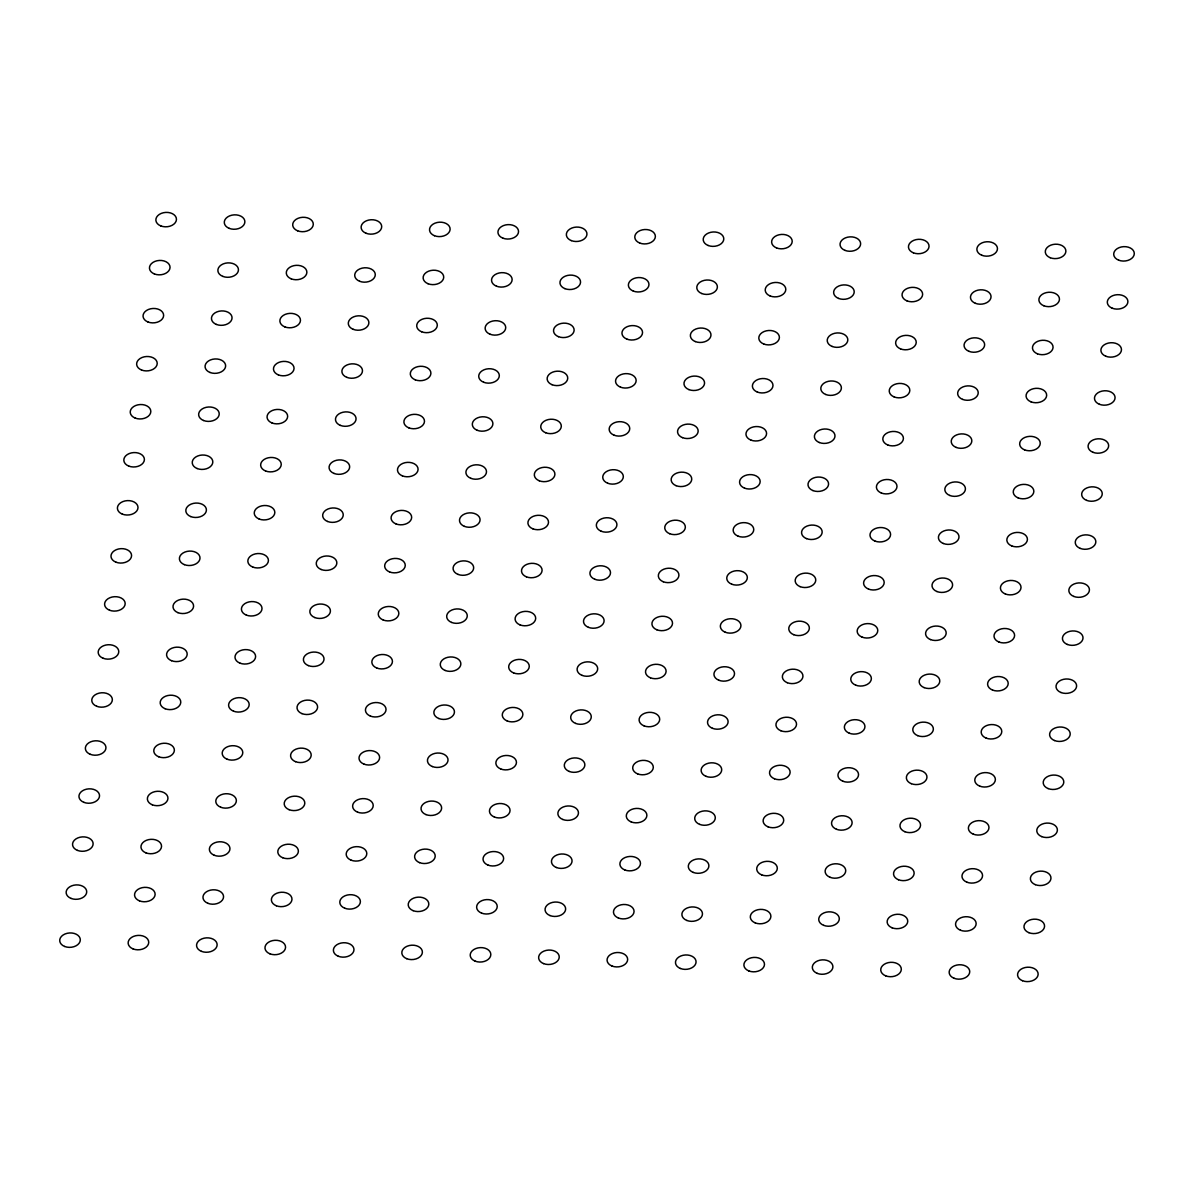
<?xml version="1.0" encoding="UTF-8"?>
<svg xmlns="http://www.w3.org/2000/svg" width="1194" height="1194" viewBox="0 0 1194 1194"><rect width="100%" height="100%" fill="white"/><g stroke="black" fill="none" stroke-linecap="round" stroke-linejoin="round"><path stroke-width="1.5" d="M1118.644 260.173A10.313 7.209 -3.3 0 0 1134.3 253.71A10.313 7.209 -3.3 0 0 1119.032 247.68A10.313 7.209 -3.3 0 0 1118.644 260.173M1112.241 308.216A10.313 7.209 -3.3 0 0 1127.897 301.739A10.313 7.209 -3.3 0 0 1112.629 295.724A10.313 7.209 -3.3 0 0 1112.241 308.216M1105.823 356.245A10.313 7.209 -3.3 0 0 1121.479 349.782A10.313 7.209 -3.3 0 0 1106.226 343.753A10.313 7.209 -3.3 0 0 1105.823 356.245M1099.42 404.288A10.313 7.209 -3.3 0 0 1115.077 397.811A10.313 7.209 -3.3 0 0 1099.808 391.796A10.313 7.209 -3.3 0 0 1099.42 404.288M1093.003 452.317A10.313 7.209 -3.3 0 0 1108.659 445.855A10.313 7.209 -3.3 0 0 1093.406 439.825A10.313 7.209 -3.3 0 0 1093.003 452.317M1086.6 500.361A10.313 7.209 -3.3 0 0 1102.256 493.883A10.313 7.209 -3.3 0 0 1086.988 487.868A10.313 7.209 -3.3 0 0 1086.6 500.361M1080.182 548.389A10.313 7.209 -3.3 0 0 1095.838 541.927A10.313 7.209 -3.3 0 0 1080.585 535.897A10.313 7.209 -3.3 0 0 1080.182 548.389M1073.779 596.433A10.313 7.209 -3.3 0 0 1089.435 589.955A10.313 7.209 -3.3 0 0 1074.167 583.941A10.313 7.209 -3.3 0 0 1073.779 596.433M1067.376 644.462A10.313 7.209 -3.3 0 0 1083.018 637.999A10.313 7.209 -3.3 0 0 1067.764 631.969A10.313 7.209 -3.3 0 0 1067.376 644.462M1060.959 692.505A10.313 7.209 -3.3 0 0 1076.615 686.043A10.313 7.209 -3.3 0 0 1061.347 680.013A10.313 7.209 -3.3 0 0 1060.959 692.505M1054.556 740.549A10.313 7.209 -3.3 0 0 1070.212 734.071A10.313 7.209 -3.3 0 0 1054.944 728.042A10.313 7.209 -3.3 0 0 1054.556 740.549M1048.138 788.577A10.313 7.209 -3.3 0 0 1063.794 782.115A10.313 7.209 -3.3 0 0 1048.541 776.085A10.313 7.209 -3.3 0 0 1048.138 788.577M1041.735 836.621A10.313 7.209 -3.3 0 0 1057.391 830.143A10.313 7.209 -3.3 0 0 1042.123 824.114A10.313 7.209 -3.3 0 0 1041.735 836.621M1035.317 884.65A10.313 7.209 -3.3 0 0 1050.974 878.187A10.313 7.209 -3.3 0 0 1035.72 872.157A10.313 7.209 -3.3 0 0 1035.317 884.65M1028.915 932.693A10.313 7.209 -3.3 0 0 1044.571 926.216A10.313 7.209 -3.3 0 0 1029.303 920.201A10.313 7.209 -3.3 0 0 1028.915 932.693M1022.497 980.722A10.313 7.209 -3.3 0 0 1038.153 974.259A10.313 7.209 -3.3 0 0 1022.9 968.23A10.313 7.209 -3.3 0 0 1022.497 980.722M1050.227 257.725A10.313 7.209 -3.3 0 0 1065.884 251.262A10.313 7.209 -3.3 0 0 1050.616 245.233A10.313 7.209 -3.3 0 0 1050.227 257.725M1043.825 305.768A10.313 7.209 -3.3 0 0 1059.466 299.291A10.313 7.209 -3.3 0 0 1044.213 293.276A10.313 7.209 -3.3 0 0 1043.825 305.768M1037.407 353.797A10.313 7.209 -3.3 0 0 1053.063 347.335A10.313 7.209 -3.3 0 0 1037.795 341.305A10.313 7.209 -3.3 0 0 1037.407 353.797M1031.004 401.841A10.313 7.209 -3.3 0 0 1046.66 395.363A10.313 7.209 -3.3 0 0 1031.392 389.348A10.313 7.209 -3.3 0 0 1031.004 401.841M1024.586 449.869A10.313 7.209 -3.3 0 0 1040.243 443.407A10.313 7.209 -3.3 0 0 1024.989 437.377A10.313 7.209 -3.3 0 0 1024.586 449.869M1018.183 497.913A10.313 7.209 -3.3 0 0 1033.84 491.435A10.313 7.209 -3.3 0 0 1018.572 485.421A10.313 7.209 -3.3 0 0 1018.183 497.913M1011.766 545.942A10.313 7.209 -3.3 0 0 1027.422 539.479A10.313 7.209 -3.3 0 0 1012.169 533.449A10.313 7.209 -3.3 0 0 1011.766 545.942M1005.363 593.985A10.313 7.209 -3.3 0 0 1021.019 587.523A10.313 7.209 -3.3 0 0 1005.751 581.493A10.313 7.209 -3.3 0 0 1005.363 593.985M998.945 642.014A10.313 7.209 -3.3 0 0 1014.601 635.551A10.313 7.209 -3.3 0 0 999.348 629.522A10.313 7.209 -3.3 0 0 998.945 642.014M992.542 690.057A10.313 7.209 -3.3 0 0 1008.199 683.595A10.313 7.209 -3.3 0 0 992.93 677.565A10.313 7.209 -3.3 0 0 992.542 690.057M986.14 738.101A10.313 7.209 -3.3 0 0 1001.781 731.623A10.313 7.209 -3.3 0 0 986.528 725.594A10.313 7.209 -3.3 0 0 986.14 738.101M979.722 786.13A10.313 7.209 -3.3 0 0 995.378 779.667A10.313 7.209 -3.3 0 0 980.11 773.637A10.313 7.209 -3.3 0 0 979.722 786.13M973.319 834.173A10.313 7.209 -3.3 0 0 988.975 827.696A10.313 7.209 -3.3 0 0 973.707 821.681A10.313 7.209 -3.3 0 0 973.319 834.173M966.901 882.202A10.313 7.209 -3.3 0 0 982.558 875.739A10.313 7.209 -3.3 0 0 967.304 869.71A10.313 7.209 -3.3 0 0 966.901 882.202M960.498 930.245A10.313 7.209 -3.3 0 0 976.155 923.768A10.313 7.209 -3.3 0 0 960.886 917.753A10.313 7.209 -3.3 0 0 960.498 930.245M954.081 978.274A10.313 7.209 -3.3 0 0 969.737 971.812A10.313 7.209 -3.3 0 0 954.484 965.782A10.313 7.209 -3.3 0 0 954.081 978.274M981.811 255.277A10.313 7.209 -3.3 0 0 997.468 248.815A10.313 7.209 -3.3 0 0 982.199 242.785A10.313 7.209 -3.3 0 0 981.811 255.277M975.408 303.321A10.313 7.209 -3.3 0 0 991.05 296.843A10.313 7.209 -3.3 0 0 975.796 290.829A10.313 7.209 -3.3 0 0 975.408 303.321M968.991 351.349A10.313 7.209 -3.3 0 0 984.647 344.887A10.313 7.209 -3.3 0 0 969.379 338.857A10.313 7.209 -3.3 0 0 968.991 351.349M962.588 399.393A10.313 7.209 -3.3 0 0 978.229 392.916A10.313 7.209 -3.3 0 0 962.976 386.901A10.313 7.209 -3.3 0 0 962.588 399.393M956.17 447.422A10.313 7.209 -3.3 0 0 971.826 440.959A10.313 7.209 -3.3 0 0 956.558 434.929A10.313 7.209 -3.3 0 0 956.17 447.422M949.767 495.465A10.313 7.209 -3.3 0 0 965.424 489.003A10.313 7.209 -3.3 0 0 950.155 482.973A10.313 7.209 -3.3 0 0 949.767 495.465M943.35 543.494A10.313 7.209 -3.3 0 0 959.006 537.031A10.313 7.209 -3.3 0 0 943.753 531.002A10.313 7.209 -3.3 0 0 943.35 543.494M936.947 591.537A10.313 7.209 -3.3 0 0 952.603 585.075A10.313 7.209 -3.3 0 0 937.335 579.045A10.313 7.209 -3.3 0 0 936.947 591.537M930.529 639.581A10.313 7.209 -3.3 0 0 946.185 633.104A10.313 7.209 -3.3 0 0 930.932 627.074A10.313 7.209 -3.3 0 0 930.529 639.581M924.126 687.61A10.313 7.209 -3.3 0 0 939.782 681.147A10.313 7.209 -3.3 0 0 924.514 675.117A10.313 7.209 -3.3 0 0 924.126 687.61M917.723 735.653A10.313 7.209 -3.3 0 0 933.365 729.176A10.313 7.209 -3.3 0 0 918.111 723.161A10.313 7.209 -3.3 0 0 917.723 735.653M911.306 783.682A10.313 7.209 -3.3 0 0 926.962 777.219A10.313 7.209 -3.3 0 0 911.694 771.19A10.313 7.209 -3.3 0 0 911.306 783.682M904.903 831.725A10.313 7.209 -3.3 0 0 920.544 825.248A10.313 7.209 -3.3 0 0 905.291 819.233A10.313 7.209 -3.3 0 0 904.903 831.725M898.485 879.754A10.313 7.209 -3.3 0 0 914.141 873.292A10.313 7.209 -3.3 0 0 898.873 867.262A10.313 7.209 -3.3 0 0 898.485 879.754M892.082 927.798A10.313 7.209 -3.3 0 0 907.739 921.32A10.313 7.209 -3.3 0 0 892.47 915.305A10.313 7.209 -3.3 0 0 892.082 927.798M885.664 975.826A10.313 7.209 -3.3 0 0 901.321 969.364A10.313 7.209 -3.3 0 0 886.067 963.334A10.313 7.209 -3.3 0 0 885.664 975.826M913.395 252.829A10.313 7.209 -3.3 0 0 929.051 246.367A10.313 7.209 -3.3 0 0 913.783 240.337A10.313 7.209 -3.3 0 0 913.395 252.829M906.977 300.873A10.313 7.209 -3.3 0 0 922.634 294.396A10.313 7.209 -3.3 0 0 907.38 288.381A10.313 7.209 -3.3 0 0 906.977 300.873M900.574 348.902A10.313 7.209 -3.3 0 0 916.231 342.439A10.313 7.209 -3.3 0 0 900.963 336.409A10.313 7.209 -3.3 0 0 900.574 348.902M894.172 396.945A10.313 7.209 -3.3 0 0 909.813 390.468A10.313 7.209 -3.3 0 0 894.56 384.453A10.313 7.209 -3.3 0 0 894.172 396.945M887.754 444.974A10.313 7.209 -3.3 0 0 903.41 438.511A10.313 7.209 -3.3 0 0 888.142 432.482A10.313 7.209 -3.3 0 0 887.754 444.974M881.351 493.018A10.313 7.209 -3.3 0 0 896.992 486.555A10.313 7.209 -3.3 0 0 881.739 480.525A10.313 7.209 -3.3 0 0 881.351 493.018M874.933 541.061A10.313 7.209 -3.3 0 0 890.59 534.584A10.313 7.209 -3.3 0 0 875.336 528.554A10.313 7.209 -3.3 0 0 874.933 541.061M868.531 589.09A10.313 7.209 -3.3 0 0 884.187 582.627A10.313 7.209 -3.3 0 0 868.919 576.598A10.313 7.209 -3.3 0 0 868.531 589.09M862.113 637.133A10.313 7.209 -3.3 0 0 877.769 630.656A10.313 7.209 -3.3 0 0 862.516 624.626A10.313 7.209 -3.3 0 0 862.113 637.133M855.71 685.162A10.313 7.209 -3.3 0 0 871.366 678.699A10.313 7.209 -3.3 0 0 856.098 672.67A10.313 7.209 -3.3 0 0 855.71 685.162M849.292 733.206A10.313 7.209 -3.3 0 0 864.949 726.728A10.313 7.209 -3.3 0 0 849.695 720.713A10.313 7.209 -3.3 0 0 849.292 733.206M842.889 781.234A10.313 7.209 -3.3 0 0 858.546 774.772A10.313 7.209 -3.3 0 0 843.277 768.742A10.313 7.209 -3.3 0 0 842.889 781.234M836.487 829.278A10.313 7.209 -3.3 0 0 852.128 822.8A10.313 7.209 -3.3 0 0 836.875 816.786A10.313 7.209 -3.3 0 0 836.487 829.278M830.069 877.306A10.313 7.209 -3.3 0 0 845.725 870.844A10.313 7.209 -3.3 0 0 830.457 864.814A10.313 7.209 -3.3 0 0 830.069 877.306M823.666 925.35A10.313 7.209 -3.3 0 0 839.307 918.873A10.313 7.209 -3.3 0 0 824.054 912.858A10.313 7.209 -3.3 0 0 823.666 925.35M817.248 973.379A10.313 7.209 -3.3 0 0 832.905 966.916A10.313 7.209 -3.3 0 0 817.651 960.886A10.313 7.209 -3.3 0 0 817.248 973.379M844.979 250.382A10.313 7.209 -3.3 0 0 860.635 243.919A10.313 7.209 -3.3 0 0 845.367 237.89A10.313 7.209 -3.3 0 0 844.979 250.382M838.561 298.425A10.313 7.209 -3.3 0 0 854.217 291.948A10.313 7.209 -3.3 0 0 838.964 285.933A10.313 7.209 -3.3 0 0 838.561 298.425M832.158 346.454A10.313 7.209 -3.3 0 0 847.815 339.992A10.313 7.209 -3.3 0 0 832.546 333.962A10.313 7.209 -3.3 0 0 832.158 346.454M825.741 394.498A10.313 7.209 -3.3 0 0 841.397 388.035A10.313 7.209 -3.3 0 0 826.144 382.005A10.313 7.209 -3.3 0 0 825.741 394.498M819.338 442.526A10.313 7.209 -3.3 0 0 834.994 436.064A10.313 7.209 -3.3 0 0 819.726 430.034A10.313 7.209 -3.3 0 0 819.338 442.526M812.935 490.57A10.313 7.209 -3.3 0 0 828.576 484.107A10.313 7.209 -3.3 0 0 813.323 478.078A10.313 7.209 -3.3 0 0 812.935 490.57M806.517 538.613A10.313 7.209 -3.3 0 0 822.173 532.136A10.313 7.209 -3.3 0 0 806.905 526.106A10.313 7.209 -3.3 0 0 806.517 538.613M800.114 586.642A10.313 7.209 -3.3 0 0 815.756 580.18A10.313 7.209 -3.3 0 0 800.502 574.15A10.313 7.209 -3.3 0 0 800.114 586.642M793.697 634.686A10.313 7.209 -3.3 0 0 809.353 628.208A10.313 7.209 -3.3 0 0 794.1 622.193A10.313 7.209 -3.3 0 0 793.697 634.686M787.294 682.714A10.313 7.209 -3.3 0 0 802.95 676.252A10.313 7.209 -3.3 0 0 787.682 670.222A10.313 7.209 -3.3 0 0 787.294 682.714M780.876 730.758A10.313 7.209 -3.3 0 0 796.532 724.28A10.313 7.209 -3.3 0 0 781.279 718.266A10.313 7.209 -3.3 0 0 780.876 730.758M774.473 778.786A10.313 7.209 -3.3 0 0 790.129 772.324A10.313 7.209 -3.3 0 0 774.861 766.294A10.313 7.209 -3.3 0 0 774.473 778.786M768.055 826.83A10.313 7.209 -3.3 0 0 783.712 820.353A10.313 7.209 -3.3 0 0 768.458 814.338A10.313 7.209 -3.3 0 0 768.055 826.83M761.653 874.859A10.313 7.209 -3.3 0 0 777.309 868.396A10.313 7.209 -3.3 0 0 762.041 862.366A10.313 7.209 -3.3 0 0 761.653 874.859M755.25 922.902A10.313 7.209 -3.3 0 0 770.891 916.425A10.313 7.209 -3.3 0 0 755.638 910.41A10.313 7.209 -3.3 0 0 755.25 922.902M748.832 970.931A10.313 7.209 -3.3 0 0 764.488 964.468A10.313 7.209 -3.3 0 0 749.22 958.439A10.313 7.209 -3.3 0 0 748.832 970.931M776.563 247.934A10.313 7.209 -3.3 0 0 792.204 241.472A10.313 7.209 -3.3 0 0 776.951 235.442A10.313 7.209 -3.3 0 0 776.563 247.934M770.145 295.978A10.313 7.209 -3.3 0 0 785.801 289.515A10.313 7.209 -3.3 0 0 770.548 283.485A10.313 7.209 -3.3 0 0 770.145 295.978M763.742 344.006A10.313 7.209 -3.3 0 0 779.398 337.544A10.313 7.209 -3.3 0 0 764.13 331.514A10.313 7.209 -3.3 0 0 763.742 344.006M757.324 392.05A10.313 7.209 -3.3 0 0 772.981 385.587A10.313 7.209 -3.3 0 0 757.727 379.558A10.313 7.209 -3.3 0 0 757.324 392.05M750.922 440.093A10.313 7.209 -3.3 0 0 766.578 433.616A10.313 7.209 -3.3 0 0 751.31 427.586A10.313 7.209 -3.3 0 0 750.922 440.093M744.504 488.122A10.313 7.209 -3.3 0 0 760.16 481.66A10.313 7.209 -3.3 0 0 744.907 475.63A10.313 7.209 -3.3 0 0 744.504 488.122M738.101 536.166A10.313 7.209 -3.3 0 0 753.757 529.688A10.313 7.209 -3.3 0 0 738.489 523.673A10.313 7.209 -3.3 0 0 738.101 536.166M731.698 584.194A10.313 7.209 -3.3 0 0 747.34 577.732A10.313 7.209 -3.3 0 0 732.086 571.702A10.313 7.209 -3.3 0 0 731.698 584.194M725.28 632.238A10.313 7.209 -3.3 0 0 740.937 625.76A10.313 7.209 -3.3 0 0 725.668 619.746A10.313 7.209 -3.3 0 0 725.28 632.238M718.878 680.267A10.313 7.209 -3.3 0 0 734.519 673.804A10.313 7.209 -3.3 0 0 719.266 667.774A10.313 7.209 -3.3 0 0 718.878 680.267M712.46 728.31A10.313 7.209 -3.3 0 0 728.116 721.833A10.313 7.209 -3.3 0 0 712.863 715.818A10.313 7.209 -3.3 0 0 712.46 728.31M706.057 776.339A10.313 7.209 -3.3 0 0 721.713 769.876A10.313 7.209 -3.3 0 0 706.445 763.847A10.313 7.209 -3.3 0 0 706.057 776.339M699.639 824.382A10.313 7.209 -3.3 0 0 715.296 817.905A10.313 7.209 -3.3 0 0 700.042 811.89A10.313 7.209 -3.3 0 0 699.639 824.382M693.236 872.411A10.313 7.209 -3.3 0 0 708.893 865.949A10.313 7.209 -3.3 0 0 693.624 859.919A10.313 7.209 -3.3 0 0 693.236 872.411M686.819 920.455A10.313 7.209 -3.3 0 0 702.475 913.977A10.313 7.209 -3.3 0 0 687.222 907.962A10.313 7.209 -3.3 0 0 686.819 920.455M680.416 968.483A10.313 7.209 -3.3 0 0 696.072 962.021A10.313 7.209 -3.3 0 0 680.804 955.991A10.313 7.209 -3.3 0 0 680.416 968.483M708.146 245.486A10.313 7.209 -3.3 0 0 723.788 239.024A10.313 7.209 -3.3 0 0 708.535 232.994A10.313 7.209 -3.3 0 0 708.146 245.486M701.729 293.53A10.313 7.209 -3.3 0 0 717.385 287.067A10.313 7.209 -3.3 0 0 702.117 281.038A10.313 7.209 -3.3 0 0 701.729 293.53M695.326 341.574A10.313 7.209 -3.3 0 0 710.982 335.096A10.313 7.209 -3.3 0 0 695.714 329.066A10.313 7.209 -3.3 0 0 695.326 341.574M688.908 389.602A10.313 7.209 -3.3 0 0 704.564 383.14A10.313 7.209 -3.3 0 0 689.311 377.11A10.313 7.209 -3.3 0 0 688.908 389.602M682.505 437.646A10.313 7.209 -3.3 0 0 698.162 431.168A10.313 7.209 -3.3 0 0 682.893 425.139A10.313 7.209 -3.3 0 0 682.505 437.646M676.088 485.674A10.313 7.209 -3.3 0 0 691.744 479.212A10.313 7.209 -3.3 0 0 676.491 473.182A10.313 7.209 -3.3 0 0 676.088 485.674M669.685 533.718A10.313 7.209 -3.3 0 0 685.341 527.241A10.313 7.209 -3.3 0 0 670.073 521.226A10.313 7.209 -3.3 0 0 669.685 533.718M663.267 581.747A10.313 7.209 -3.3 0 0 678.923 575.284A10.313 7.209 -3.3 0 0 663.67 569.254A10.313 7.209 -3.3 0 0 663.267 581.747M656.864 629.79A10.313 7.209 -3.3 0 0 672.52 623.313A10.313 7.209 -3.3 0 0 657.252 617.298A10.313 7.209 -3.3 0 0 656.864 629.79M650.461 677.819A10.313 7.209 -3.3 0 0 666.103 671.356A10.313 7.209 -3.3 0 0 650.849 665.327A10.313 7.209 -3.3 0 0 650.461 677.819M644.044 725.862A10.313 7.209 -3.3 0 0 659.7 719.385A10.313 7.209 -3.3 0 0 644.432 713.37A10.313 7.209 -3.3 0 0 644.044 725.862M637.641 773.891A10.313 7.209 -3.3 0 0 653.297 767.429A10.313 7.209 -3.3 0 0 638.029 761.399A10.313 7.209 -3.3 0 0 637.641 773.891M631.223 821.935A10.313 7.209 -3.3 0 0 646.879 815.457A10.313 7.209 -3.3 0 0 631.626 809.442A10.313 7.209 -3.3 0 0 631.223 821.935M624.82 869.963A10.313 7.209 -3.3 0 0 640.477 863.501A10.313 7.209 -3.3 0 0 625.208 857.471A10.313 7.209 -3.3 0 0 624.82 869.963M618.402 918.007A10.313 7.209 -3.3 0 0 634.059 911.544A10.313 7.209 -3.3 0 0 618.805 905.515A10.313 7.209 -3.3 0 0 618.402 918.007M612 966.036A10.313 7.209 -3.3 0 0 627.656 959.573A10.313 7.209 -3.3 0 0 612.388 953.543A10.313 7.209 -3.3 0 0 612 966.036M639.715 243.039A10.313 7.209 -3.3 0 0 655.372 236.576A10.313 7.209 -3.3 0 0 640.118 230.546A10.313 7.209 -3.3 0 0 639.715 243.039M633.313 291.082A10.313 7.209 -3.3 0 0 648.969 284.62A10.313 7.209 -3.3 0 0 633.701 278.59A10.313 7.209 -3.3 0 0 633.313 291.082M626.91 339.126A10.313 7.209 -3.3 0 0 642.551 332.648A10.313 7.209 -3.3 0 0 627.298 326.619A10.313 7.209 -3.3 0 0 626.91 339.126M620.492 387.154A10.313 7.209 -3.3 0 0 636.148 380.692A10.313 7.209 -3.3 0 0 620.88 374.662A10.313 7.209 -3.3 0 0 620.492 387.154M614.089 435.198A10.313 7.209 -3.3 0 0 629.745 428.721A10.313 7.209 -3.3 0 0 614.477 422.706A10.313 7.209 -3.3 0 0 614.089 435.198M607.671 483.227A10.313 7.209 -3.3 0 0 623.328 476.764A10.313 7.209 -3.3 0 0 608.074 470.734A10.313 7.209 -3.3 0 0 607.671 483.227M601.269 531.27A10.313 7.209 -3.3 0 0 616.925 524.793A10.313 7.209 -3.3 0 0 601.657 518.778A10.313 7.209 -3.3 0 0 601.269 531.27M594.851 579.299A10.313 7.209 -3.3 0 0 610.507 572.836A10.313 7.209 -3.3 0 0 595.254 566.807A10.313 7.209 -3.3 0 0 594.851 579.299M588.448 627.343A10.313 7.209 -3.3 0 0 604.104 620.865A10.313 7.209 -3.3 0 0 588.836 614.85A10.313 7.209 -3.3 0 0 588.448 627.343M582.03 675.371A10.313 7.209 -3.3 0 0 597.687 668.909A10.313 7.209 -3.3 0 0 582.433 662.879A10.313 7.209 -3.3 0 0 582.03 675.371M575.627 723.415A10.313 7.209 -3.3 0 0 591.284 716.937A10.313 7.209 -3.3 0 0 576.015 710.923A10.313 7.209 -3.3 0 0 575.627 723.415M569.225 771.443A10.313 7.209 -3.3 0 0 584.866 764.981A10.313 7.209 -3.3 0 0 569.613 758.951A10.313 7.209 -3.3 0 0 569.225 771.443M562.807 819.487A10.313 7.209 -3.3 0 0 578.463 813.024A10.313 7.209 -3.3 0 0 563.195 806.995A10.313 7.209 -3.3 0 0 562.807 819.487M556.404 867.516A10.313 7.209 -3.3 0 0 572.06 861.053A10.313 7.209 -3.3 0 0 556.792 855.023A10.313 7.209 -3.3 0 0 556.404 867.516M549.986 915.559A10.313 7.209 -3.3 0 0 565.643 909.097A10.313 7.209 -3.3 0 0 550.389 903.067A10.313 7.209 -3.3 0 0 549.986 915.559M543.583 963.603A10.313 7.209 -3.3 0 0 559.24 957.125A10.313 7.209 -3.3 0 0 543.971 951.096A10.313 7.209 -3.3 0 0 543.583 963.603M571.299 240.606A10.313 7.209 -3.3 0 0 586.955 234.128A10.313 7.209 -3.3 0 0 571.702 228.099A10.313 7.209 -3.3 0 0 571.299 240.606M564.896 288.635A10.313 7.209 -3.3 0 0 580.553 282.172A10.313 7.209 -3.3 0 0 565.284 276.142A10.313 7.209 -3.3 0 0 564.896 288.635M558.479 336.678A10.313 7.209 -3.3 0 0 574.135 330.201A10.313 7.209 -3.3 0 0 558.882 324.171A10.313 7.209 -3.3 0 0 558.479 336.678M552.076 384.707A10.313 7.209 -3.3 0 0 567.732 378.244A10.313 7.209 -3.3 0 0 552.464 372.215A10.313 7.209 -3.3 0 0 552.076 384.707M545.673 432.75A10.313 7.209 -3.3 0 0 561.314 426.273A10.313 7.209 -3.3 0 0 546.061 420.258A10.313 7.209 -3.3 0 0 545.673 432.75M539.255 480.779A10.313 7.209 -3.3 0 0 554.912 474.317A10.313 7.209 -3.3 0 0 539.643 468.287A10.313 7.209 -3.3 0 0 539.255 480.779M532.852 528.823A10.313 7.209 -3.3 0 0 548.509 522.345A10.313 7.209 -3.3 0 0 533.24 516.33A10.313 7.209 -3.3 0 0 532.852 528.823M526.435 576.851A10.313 7.209 -3.3 0 0 542.091 570.389A10.313 7.209 -3.3 0 0 526.838 564.359A10.313 7.209 -3.3 0 0 526.435 576.851M520.032 624.895A10.313 7.209 -3.3 0 0 535.688 618.417A10.313 7.209 -3.3 0 0 520.42 612.403A10.313 7.209 -3.3 0 0 520.032 624.895M513.614 672.923A10.313 7.209 -3.3 0 0 529.27 666.461A10.313 7.209 -3.3 0 0 514.017 660.431A10.313 7.209 -3.3 0 0 513.614 672.923M507.211 720.967A10.313 7.209 -3.3 0 0 522.868 714.49A10.313 7.209 -3.3 0 0 507.599 708.475A10.313 7.209 -3.3 0 0 507.211 720.967M500.793 768.996A10.313 7.209 -3.3 0 0 516.45 762.533A10.313 7.209 -3.3 0 0 501.196 756.503A10.313 7.209 -3.3 0 0 500.793 768.996M494.391 817.039A10.313 7.209 -3.3 0 0 510.047 810.577A10.313 7.209 -3.3 0 0 494.779 804.547A10.313 7.209 -3.3 0 0 494.391 817.039M487.988 865.083A10.313 7.209 -3.3 0 0 503.629 858.605A10.313 7.209 -3.3 0 0 488.376 852.576A10.313 7.209 -3.3 0 0 487.988 865.083M481.57 913.111A10.313 7.209 -3.3 0 0 497.226 906.649A10.313 7.209 -3.3 0 0 481.958 900.619A10.313 7.209 -3.3 0 0 481.57 913.111M475.167 961.155A10.313 7.209 -3.3 0 0 490.824 954.678A10.313 7.209 -3.3 0 0 475.555 948.648A10.313 7.209 -3.3 0 0 475.167 961.155M502.883 238.158A10.313 7.209 -3.3 0 0 518.539 231.681A10.313 7.209 -3.3 0 0 503.286 225.651A10.313 7.209 -3.3 0 0 502.883 238.158M496.48 286.187A10.313 7.209 -3.3 0 0 512.136 279.724A10.313 7.209 -3.3 0 0 496.868 273.695A10.313 7.209 -3.3 0 0 496.48 286.187M490.062 334.23A10.313 7.209 -3.3 0 0 505.719 327.753A10.313 7.209 -3.3 0 0 490.465 321.738A10.313 7.209 -3.3 0 0 490.062 334.23M483.66 382.259A10.313 7.209 -3.3 0 0 499.316 375.797A10.313 7.209 -3.3 0 0 484.048 369.767A10.313 7.209 -3.3 0 0 483.66 382.259M477.242 430.303A10.313 7.209 -3.3 0 0 492.898 423.825A10.313 7.209 -3.3 0 0 477.645 417.81A10.313 7.209 -3.3 0 0 477.242 430.303M470.839 478.331A10.313 7.209 -3.3 0 0 486.495 471.869A10.313 7.209 -3.3 0 0 471.227 465.839A10.313 7.209 -3.3 0 0 470.839 478.331M464.436 526.375A10.313 7.209 -3.3 0 0 480.078 519.897A10.313 7.209 -3.3 0 0 464.824 513.883A10.313 7.209 -3.3 0 0 464.436 526.375M458.018 574.404A10.313 7.209 -3.3 0 0 473.675 567.941A10.313 7.209 -3.3 0 0 458.406 561.911A10.313 7.209 -3.3 0 0 458.018 574.404M451.616 622.447A10.313 7.209 -3.3 0 0 467.272 615.97A10.313 7.209 -3.3 0 0 452.004 609.955A10.313 7.209 -3.3 0 0 451.616 622.447M445.198 670.476A10.313 7.209 -3.3 0 0 460.854 664.013A10.313 7.209 -3.3 0 0 445.601 657.984A10.313 7.209 -3.3 0 0 445.198 670.476M438.795 718.519A10.313 7.209 -3.3 0 0 454.451 712.057A10.313 7.209 -3.3 0 0 439.183 706.027A10.313 7.209 -3.3 0 0 438.795 718.519M432.377 766.548A10.313 7.209 -3.3 0 0 448.034 760.085A10.313 7.209 -3.3 0 0 432.78 754.056A10.313 7.209 -3.3 0 0 432.377 766.548M425.974 814.592A10.313 7.209 -3.3 0 0 441.631 808.129A10.313 7.209 -3.3 0 0 426.362 802.099A10.313 7.209 -3.3 0 0 425.974 814.592M419.557 862.635A10.313 7.209 -3.3 0 0 435.213 856.158A10.313 7.209 -3.3 0 0 419.96 850.128A10.313 7.209 -3.3 0 0 419.557 862.635M413.154 910.664A10.313 7.209 -3.3 0 0 428.81 904.201A10.313 7.209 -3.3 0 0 413.542 898.172A10.313 7.209 -3.3 0 0 413.154 910.664M406.751 958.707A10.313 7.209 -3.3 0 0 422.392 952.23A10.313 7.209 -3.3 0 0 407.139 946.215A10.313 7.209 -3.3 0 0 406.751 958.707M434.467 235.711A10.313 7.209 -3.3 0 0 450.123 229.233A10.313 7.209 -3.3 0 0 434.855 223.218A10.313 7.209 -3.3 0 0 434.467 235.711M428.064 283.739A10.313 7.209 -3.3 0 0 443.72 277.277A10.313 7.209 -3.3 0 0 428.452 271.247A10.313 7.209 -3.3 0 0 428.064 283.739M421.646 331.783A10.313 7.209 -3.3 0 0 437.303 325.305A10.313 7.209 -3.3 0 0 422.049 319.291A10.313 7.209 -3.3 0 0 421.646 331.783M415.243 379.811A10.313 7.209 -3.3 0 0 430.9 373.349A10.313 7.209 -3.3 0 0 415.631 367.319A10.313 7.209 -3.3 0 0 415.243 379.811M408.826 427.855A10.313 7.209 -3.3 0 0 424.482 421.378A10.313 7.209 -3.3 0 0 409.229 415.363A10.313 7.209 -3.3 0 0 408.826 427.855M402.423 475.884A10.313 7.209 -3.3 0 0 418.079 469.421A10.313 7.209 -3.3 0 0 402.811 463.391A10.313 7.209 -3.3 0 0 402.423 475.884M396.005 523.927A10.313 7.209 -3.3 0 0 411.661 517.45A10.313 7.209 -3.3 0 0 396.408 511.435A10.313 7.209 -3.3 0 0 396.005 523.927M389.602 571.956A10.313 7.209 -3.3 0 0 405.259 565.493A10.313 7.209 -3.3 0 0 389.99 559.464A10.313 7.209 -3.3 0 0 389.602 571.956M383.199 619.999A10.313 7.209 -3.3 0 0 398.841 613.522A10.313 7.209 -3.3 0 0 383.587 607.507A10.313 7.209 -3.3 0 0 383.199 619.999M376.782 668.028A10.313 7.209 -3.3 0 0 392.438 661.566A10.313 7.209 -3.3 0 0 377.17 655.536A10.313 7.209 -3.3 0 0 376.782 668.028M370.379 716.072A10.313 7.209 -3.3 0 0 386.035 709.609A10.313 7.209 -3.3 0 0 370.767 703.579A10.313 7.209 -3.3 0 0 370.379 716.072M363.961 764.115A10.313 7.209 -3.3 0 0 379.617 757.638A10.313 7.209 -3.3 0 0 364.364 751.608A10.313 7.209 -3.3 0 0 363.961 764.115M357.558 812.144A10.313 7.209 -3.3 0 0 373.215 805.681A10.313 7.209 -3.3 0 0 357.946 799.652A10.313 7.209 -3.3 0 0 357.558 812.144M351.14 860.187A10.313 7.209 -3.3 0 0 366.797 853.71A10.313 7.209 -3.3 0 0 351.543 847.68A10.313 7.209 -3.3 0 0 351.14 860.187M344.738 908.216A10.313 7.209 -3.3 0 0 360.394 901.754A10.313 7.209 -3.3 0 0 345.126 895.724A10.313 7.209 -3.3 0 0 344.738 908.216M338.32 956.26A10.313 7.209 -3.3 0 0 353.976 949.782A10.313 7.209 -3.3 0 0 338.723 943.767A10.313 7.209 -3.3 0 0 338.32 956.26M366.051 233.263A10.313 7.209 -3.3 0 0 381.707 226.785A10.313 7.209 -3.3 0 0 366.439 220.771A10.313 7.209 -3.3 0 0 366.051 233.263M359.648 281.291A10.313 7.209 -3.3 0 0 375.289 274.829A10.313 7.209 -3.3 0 0 360.036 268.799A10.313 7.209 -3.3 0 0 359.648 281.291M353.23 329.335A10.313 7.209 -3.3 0 0 368.886 322.858A10.313 7.209 -3.3 0 0 353.618 316.843A10.313 7.209 -3.3 0 0 353.23 329.335M346.827 377.364A10.313 7.209 -3.3 0 0 362.483 370.901A10.313 7.209 -3.3 0 0 347.215 364.871A10.313 7.209 -3.3 0 0 346.827 377.364M340.409 425.407A10.313 7.209 -3.3 0 0 356.066 418.93A10.313 7.209 -3.3 0 0 340.812 412.915A10.313 7.209 -3.3 0 0 340.409 425.407M334.007 473.436A10.313 7.209 -3.3 0 0 349.663 466.973A10.313 7.209 -3.3 0 0 334.395 460.944A10.313 7.209 -3.3 0 0 334.007 473.436M327.589 521.479A10.313 7.209 -3.3 0 0 343.245 515.002A10.313 7.209 -3.3 0 0 327.992 508.987A10.313 7.209 -3.3 0 0 327.589 521.479M321.186 569.508A10.313 7.209 -3.3 0 0 336.842 563.046A10.313 7.209 -3.3 0 0 321.574 557.016A10.313 7.209 -3.3 0 0 321.186 569.508M314.768 617.552A10.313 7.209 -3.3 0 0 330.425 611.089A10.313 7.209 -3.3 0 0 315.171 605.059A10.313 7.209 -3.3 0 0 314.768 617.552M308.365 665.595A10.313 7.209 -3.3 0 0 324.022 659.118A10.313 7.209 -3.3 0 0 308.753 653.088A10.313 7.209 -3.3 0 0 308.365 665.595M301.963 713.624A10.313 7.209 -3.3 0 0 317.604 707.161A10.313 7.209 -3.3 0 0 302.351 701.132A10.313 7.209 -3.3 0 0 301.963 713.624M295.545 761.668A10.313 7.209 -3.3 0 0 311.201 755.19A10.313 7.209 -3.3 0 0 295.933 749.16A10.313 7.209 -3.3 0 0 295.545 761.668M289.142 809.696A10.313 7.209 -3.3 0 0 304.798 803.234A10.313 7.209 -3.3 0 0 289.53 797.204A10.313 7.209 -3.3 0 0 289.142 809.696M282.724 857.74A10.313 7.209 -3.3 0 0 298.381 851.262A10.313 7.209 -3.3 0 0 283.127 845.248A10.313 7.209 -3.3 0 0 282.724 857.74M276.321 905.768A10.313 7.209 -3.3 0 0 291.978 899.306A10.313 7.209 -3.3 0 0 276.709 893.276A10.313 7.209 -3.3 0 0 276.321 905.768M269.904 953.812A10.313 7.209 -3.3 0 0 285.56 947.335A10.313 7.209 -3.3 0 0 270.307 941.32A10.313 7.209 -3.3 0 0 269.904 953.812M297.634 230.815A10.313 7.209 -3.3 0 0 313.291 224.338A10.313 7.209 -3.3 0 0 298.022 218.323A10.313 7.209 -3.3 0 0 297.634 230.815M291.217 278.844A10.313 7.209 -3.3 0 0 306.873 272.381A10.313 7.209 -3.3 0 0 291.62 266.352A10.313 7.209 -3.3 0 0 291.217 278.844M284.814 326.887A10.313 7.209 -3.3 0 0 300.47 320.41A10.313 7.209 -3.3 0 0 285.202 314.395A10.313 7.209 -3.3 0 0 284.814 326.887M278.411 374.916A10.313 7.209 -3.3 0 0 294.052 368.453A10.313 7.209 -3.3 0 0 278.799 362.424A10.313 7.209 -3.3 0 0 278.411 374.916M271.993 422.96A10.313 7.209 -3.3 0 0 287.65 416.482A10.313 7.209 -3.3 0 0 272.381 410.467A10.313 7.209 -3.3 0 0 271.993 422.96M265.59 470.988A10.313 7.209 -3.3 0 0 281.247 464.526A10.313 7.209 -3.3 0 0 265.978 458.496A10.313 7.209 -3.3 0 0 265.59 470.988M259.173 519.032A10.313 7.209 -3.3 0 0 274.829 512.569A10.313 7.209 -3.3 0 0 259.576 506.54A10.313 7.209 -3.3 0 0 259.173 519.032M252.77 567.06A10.313 7.209 -3.3 0 0 268.426 560.598A10.313 7.209 -3.3 0 0 253.158 554.568A10.313 7.209 -3.3 0 0 252.77 567.06M246.352 615.104A10.313 7.209 -3.3 0 0 262.008 608.641A10.313 7.209 -3.3 0 0 246.755 602.612A10.313 7.209 -3.3 0 0 246.352 615.104M239.949 663.148A10.313 7.209 -3.3 0 0 255.606 656.67A10.313 7.209 -3.3 0 0 240.337 650.64A10.313 7.209 -3.3 0 0 239.949 663.148M233.531 711.176A10.313 7.209 -3.3 0 0 249.188 704.714A10.313 7.209 -3.3 0 0 233.934 698.684A10.313 7.209 -3.3 0 0 233.531 711.176M227.129 759.22A10.313 7.209 -3.3 0 0 242.785 752.742A10.313 7.209 -3.3 0 0 227.517 746.728A10.313 7.209 -3.3 0 0 227.129 759.22M220.726 807.248A10.313 7.209 -3.3 0 0 236.367 800.786A10.313 7.209 -3.3 0 0 221.114 794.756A10.313 7.209 -3.3 0 0 220.726 807.248M214.308 855.292A10.313 7.209 -3.3 0 0 229.964 848.815A10.313 7.209 -3.3 0 0 214.696 842.8A10.313 7.209 -3.3 0 0 214.308 855.292M207.905 903.321A10.313 7.209 -3.3 0 0 223.562 896.858A10.313 7.209 -3.3 0 0 208.293 890.828A10.313 7.209 -3.3 0 0 207.905 903.321M201.487 951.364A10.313 7.209 -3.3 0 0 217.144 944.887A10.313 7.209 -3.3 0 0 201.89 938.872A10.313 7.209 -3.3 0 0 201.487 951.364M229.218 228.367A10.313 7.209 -3.3 0 0 244.874 221.89A10.313 7.209 -3.3 0 0 229.606 215.875A10.313 7.209 -3.3 0 0 229.218 228.367M222.8 276.396A10.313 7.209 -3.3 0 0 238.457 269.934A10.313 7.209 -3.3 0 0 223.203 263.904A10.313 7.209 -3.3 0 0 222.8 276.396M216.398 324.44A10.313 7.209 -3.3 0 0 232.054 317.962A10.313 7.209 -3.3 0 0 216.786 311.947A10.313 7.209 -3.3 0 0 216.398 324.44M209.995 372.468A10.313 7.209 -3.3 0 0 225.636 366.006A10.313 7.209 -3.3 0 0 210.383 359.976A10.313 7.209 -3.3 0 0 209.995 372.468M203.577 420.512A10.313 7.209 -3.3 0 0 219.233 414.034A10.313 7.209 -3.3 0 0 203.965 408.02A10.313 7.209 -3.3 0 0 203.577 420.512M197.174 468.541A10.313 7.209 -3.3 0 0 212.816 462.078A10.313 7.209 -3.3 0 0 197.562 456.048A10.313 7.209 -3.3 0 0 197.174 468.541M190.756 516.584A10.313 7.209 -3.3 0 0 206.413 510.122A10.313 7.209 -3.3 0 0 191.144 504.092A10.313 7.209 -3.3 0 0 190.756 516.584M184.354 564.628A10.313 7.209 -3.3 0 0 200.01 558.15A10.313 7.209 -3.3 0 0 184.742 552.121A10.313 7.209 -3.3 0 0 184.354 564.628M177.936 612.656A10.313 7.209 -3.3 0 0 193.592 606.194A10.313 7.209 -3.3 0 0 178.339 600.164A10.313 7.209 -3.3 0 0 177.936 612.656M171.533 660.7A10.313 7.209 -3.3 0 0 187.189 654.222A10.313 7.209 -3.3 0 0 171.921 648.193A10.313 7.209 -3.3 0 0 171.533 660.7M165.115 708.729A10.313 7.209 -3.3 0 0 180.772 702.266A10.313 7.209 -3.3 0 0 165.518 696.236A10.313 7.209 -3.3 0 0 165.115 708.729M158.712 756.772A10.313 7.209 -3.3 0 0 174.369 750.295A10.313 7.209 -3.3 0 0 159.1 744.28A10.313 7.209 -3.3 0 0 158.712 756.772M152.31 804.801A10.313 7.209 -3.3 0 0 167.951 798.338A10.313 7.209 -3.3 0 0 152.698 792.309A10.313 7.209 -3.3 0 0 152.31 804.801M145.892 852.844A10.313 7.209 -3.3 0 0 161.548 846.367A10.313 7.209 -3.3 0 0 146.28 840.352A10.313 7.209 -3.3 0 0 145.892 852.844M139.489 900.873A10.313 7.209 -3.3 0 0 155.13 894.41A10.313 7.209 -3.3 0 0 139.877 888.381A10.313 7.209 -3.3 0 0 139.489 900.873M133.071 948.917A10.313 7.209 -3.3 0 0 148.728 942.439A10.313 7.209 -3.3 0 0 133.459 936.424A10.313 7.209 -3.3 0 0 133.071 948.917M160.802 225.92A10.313 7.209 -3.3 0 0 176.458 219.442A10.313 7.209 -3.3 0 0 161.19 213.427A10.313 7.209 -3.3 0 0 160.802 225.92M154.384 273.948A10.313 7.209 -3.3 0 0 170.041 267.486A10.313 7.209 -3.3 0 0 154.787 261.456A10.313 7.209 -3.3 0 0 154.384 273.948M147.981 321.992A10.313 7.209 -3.3 0 0 163.638 315.514A10.313 7.209 -3.3 0 0 148.369 309.5A10.313 7.209 -3.3 0 0 147.981 321.992M141.564 370.021A10.313 7.209 -3.3 0 0 157.22 363.558A10.313 7.209 -3.3 0 0 141.967 357.528A10.313 7.209 -3.3 0 0 141.564 370.021M135.161 418.064A10.313 7.209 -3.3 0 0 150.817 411.602A10.313 7.209 -3.3 0 0 135.549 405.572A10.313 7.209 -3.3 0 0 135.161 418.064M128.758 466.093A10.313 7.209 -3.3 0 0 144.399 459.63A10.313 7.209 -3.3 0 0 129.146 453.601A10.313 7.209 -3.3 0 0 128.758 466.093M122.34 514.136A10.313 7.209 -3.3 0 0 137.997 507.674A10.313 7.209 -3.3 0 0 122.728 501.644A10.313 7.209 -3.3 0 0 122.34 514.136M115.937 562.18A10.313 7.209 -3.3 0 0 131.579 555.703A10.313 7.209 -3.3 0 0 116.325 549.673A10.313 7.209 -3.3 0 0 115.937 562.18M109.52 610.209A10.313 7.209 -3.3 0 0 125.176 603.746A10.313 7.209 -3.3 0 0 109.923 597.716A10.313 7.209 -3.3 0 0 109.52 610.209M103.117 658.252A10.313 7.209 -3.3 0 0 118.773 651.775A10.313 7.209 -3.3 0 0 103.505 645.76A10.313 7.209 -3.3 0 0 103.117 658.252M96.699 706.281A10.313 7.209 -3.3 0 0 112.355 699.818A10.313 7.209 -3.3 0 0 97.102 693.789A10.313 7.209 -3.3 0 0 96.699 706.281M90.296 754.324A10.313 7.209 -3.3 0 0 105.953 747.847A10.313 7.209 -3.3 0 0 90.684 741.832A10.313 7.209 -3.3 0 0 90.296 754.324M83.879 802.353A10.313 7.209 -3.3 0 0 99.535 795.891A10.313 7.209 -3.3 0 0 84.281 789.861A10.313 7.209 -3.3 0 0 83.879 802.353M77.476 850.397A10.313 7.209 -3.3 0 0 93.132 843.919A10.313 7.209 -3.3 0 0 77.864 837.904A10.313 7.209 -3.3 0 0 77.476 850.397M71.073 898.425A10.313 7.209 -3.3 0 0 86.714 891.963A10.313 7.209 -3.3 0 0 71.461 885.933A10.313 7.209 -3.3 0 0 71.073 898.425M64.655 946.469A10.313 7.209 -3.3 0 0 80.311 939.991A10.313 7.209 -3.3 0 0 65.043 933.977A10.313 7.209 -3.3 0 0 64.655 946.469"/></g></svg>
